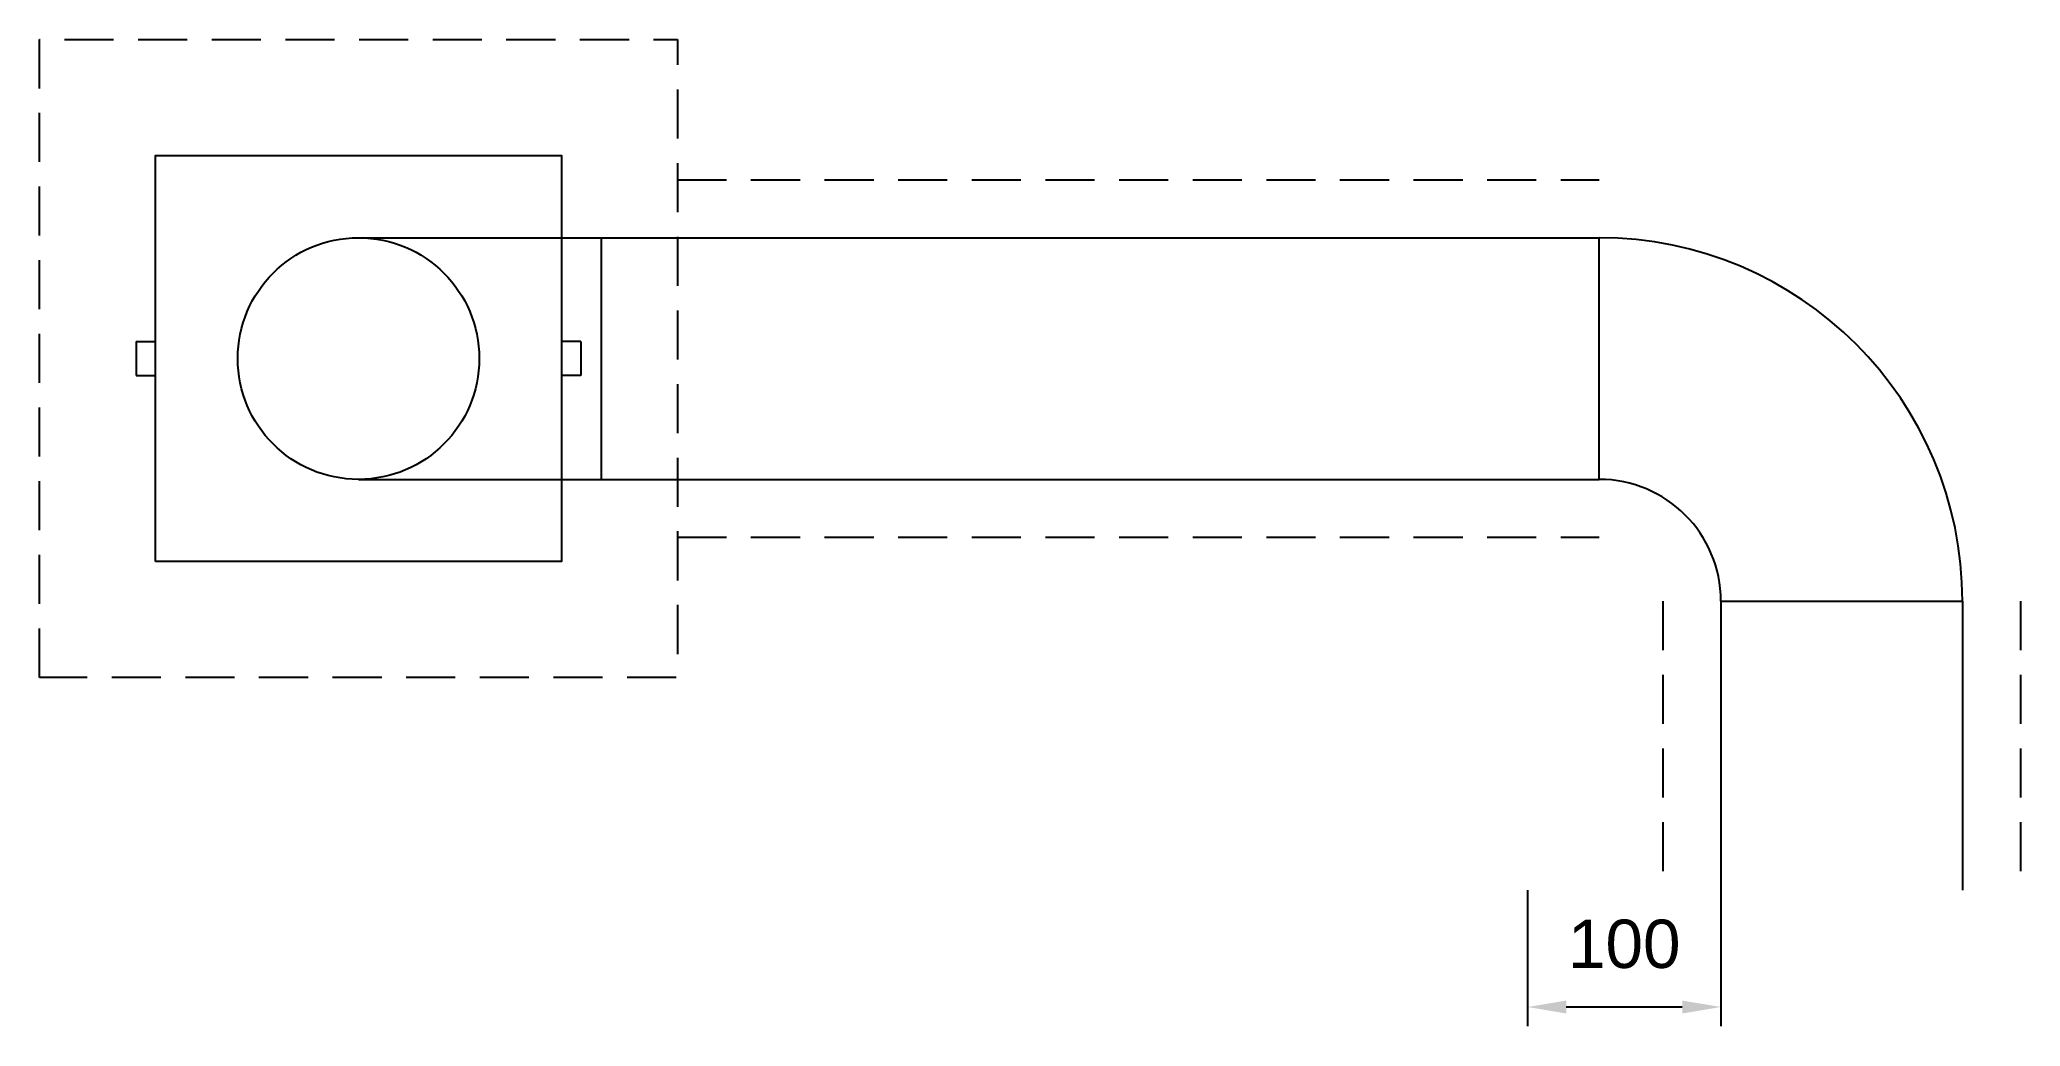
# Model space of a CAD drawing. Header units: millimetres. Extents: x 35490 to 36515, y 15807 to 16318.
import ezdxf

# ---------------------------------------------------------------- set-up
doc = ezdxf.new("R2010")
doc.units = ezdxf.units.MM
doc.linetypes.add('DASHED', pattern=[19.05, 12.7, -6.35])
doc.layers.add('02 ОВиК', color=7, linetype='Continuous')
doc.styles.get("Standard").update_dxf_attribs({"font": 'arial.ttf'})
doc.dimstyles.new('ISO-25', dxfattribs={"dimtxt": 2.5, "dimasz": 2.5, "dimexe": 1.25, "dimexo": 0.625, "dimtad": 1, "dimtxsty": 'Standard', "dimcen": 2.5, "dimadec": 0, "dimazin": 0, "dimtfac": 1, "dimtmove": 0, "dimatfit": 3, "dimfxl": 1, "dimarcsym": 0})

# ---------------------------------------------------------------- blocks, each defined once
blk = doc.blocks.new('поворот d125 x 90 сталь')
at = {"color": 0, "lineweight": -2}
for p, q in [((-63, 63), (-63, 188)), ((0, 0), (125, 0))]:
    blk.add_line(p, q, dxfattribs=at)
for radius in [188, 63]:
    blk.add_arc((-63, 0), radius, 0, 90, dxfattribs=at)
blk = doc.blocks.new('*D20')
at = {"layer": '02 ОВиК', "color": 0, "lineweight": -2}
for p, q in [((36260.1, 15877.5), (36260.1, 15807)), ((36360.1, 15877.5), (36360.1, 15807)), ((36280.1, 15817), (36340.1, 15817))]:
    blk.add_line(p, q, dxfattribs=at)
at = {"layer": '02 ОВиК', "color": 0}
for points in [[(36280.1, 15820.3), (36280.1, 15813.6), (36260.1, 15817)], [(36340.1, 15813.6), (36340.1, 15820.3), (36360.1, 15817)]]:
    blk.add_solid(points, dxfattribs=at)
at = {"layer": 'Defpoints', "color": 0}
for p in [(36260.1, 15877.5), (36360.1, 15877.5), (36360.1, 15817)]:
    blk.add_point(p, dxfattribs=at)
at = {"layer": '02 ОВиК', "color": 0, "insert": (36310.1, 15849.5), "char_height": 25, "attachment_point": 5}
blk.add_mtext('100', dxfattribs=at)

msp = doc.modelspace()

# ---------------------------------------------------------------- linework, layer by layer
for p, q in [((35780.6, 16215), (36297.1, 16215)), ((35780.6, 16090), (36297.1, 16090)), ((36360.1, 16027), (36360.1, 15877.5)), ((36485.1, 16027), (36485.1, 15877.5))]:
    msp.add_line(p, q)
at = {"layer": '02 ОВиК', "linetype": 'DASHED', "ltscale": 2}
for p, q in [((35820.1, 16245), (36297.1, 16245)), ((35820.1, 16060), (36297.1, 16060)), ((36330.1, 16027), (36330.1, 15877.5)), ((36515.1, 16027), (36515.1, 15877.5))]:
    msp.add_line(p, q, dxfattribs=at)
at = {"layer": '02 ОВиК'}
for p, q in [((35655.1, 16215), (35780.6, 16215)), ((35780.6, 16215), (35780.6, 16090)), ((35540.1, 16161.3), (35540.1, 16143.8)), ((35540.1, 16161.3), (35550.1, 16161.3)), ((35770.1, 16161.3), (35760.1, 16161.3)), ((35770.1, 16161.3), (35770.1, 16143.8)), ((35540.1, 16143.8), (35550.1, 16143.8)), ((35770.1, 16143.8), (35760.1, 16143.8)), ((35655.1, 16090), (35780.6, 16090))]:
    msp.add_line(p, q, dxfattribs=at)
at = {"layer": '02 ОВиК', "linetype": 'DASHED', "ltscale": 2, "flags": 128}
msp.add_lwpolyline([(35490.1, 15987.5), (35490.1, 16317.5), (35820.1, 16317.5), (35820.1, 15987.5)], close=True, dxfattribs=at)
at = {"layer": '02 ОВиК'}
msp.add_lwpolyline([(35550.1, 16047.5), (35550.1, 16257.5), (35760.1, 16257.5), (35760.1, 16047.5)], close=True, dxfattribs=at)
msp.add_circle((35655.1, 16152.5), 62.5, dxfattribs=at)

# ---------------------------------------------------------------- block references
at = {"layer": '02 ОВиК', "rotation": 360}
msp.add_blockref('поворот d125 x 90 сталь', (36360.1, 16027), dxfattribs=at)

# ---------------------------------------------------------------- dimensions: what is measured, and where the dimension line sits
at = {"layer": '02 ОВиК'}
dim = msp.add_linear_dim(base=(36360.1, 15817), p1=(36260.1, 15877.5), p2=(36360.1, 15877.5), dimstyle='ISO-25', override={"dimtxt": 25, "dimasz": 20, "dimexe": 10, "dimexo": 0, "dimgap": 20, "dimdec": 0}, dxfattribs=at)
dim.commit()
dim.dimension.update_dxf_attribs({"geometry": '*D20', "text_midpoint": (36310.1, 15849.5)})

doc.saveas('drawing.dxf')
